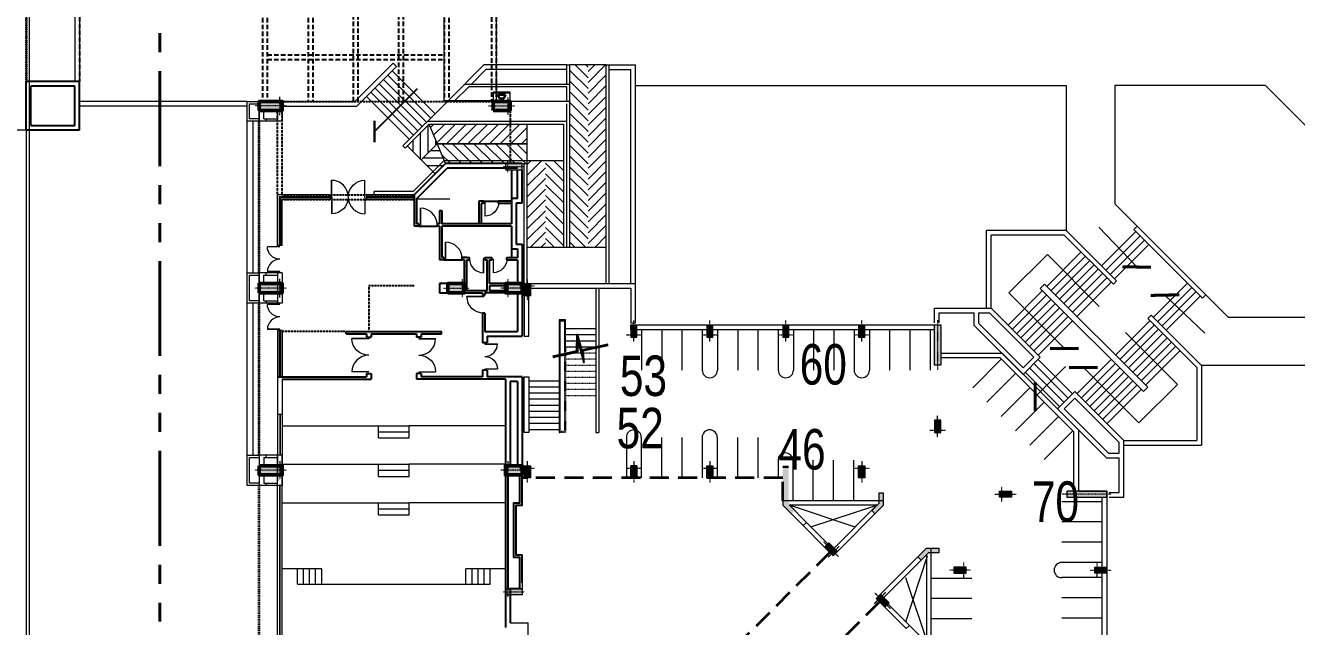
# Model space of a CAD drawing. Header units: inches. Extents: x 5542223 to 12533222, y 497239 to 5189502.
# Drawn here: x 6916582 to 6979341, y 2081830 to 2111526 of the extents above; entities that cross this region are included whole.
import ezdxf

# ---------------------------------------------------------------- set-up
doc = ezdxf.new("R2010")
doc.units = ezdxf.units.IN
doc.header["$MEASUREMENT"] = 0
for name, pattern in [('CENTER2', [1.125, 0.75, -0.125, 0.125, -0.125]), ('HIDDEN2', [0.1875, 0.125, -0.0625]), ('HIDDENX2', [0.75, 0.5, -0.25]), ('PHANTOM2', [1.25, 0.625, -0.125, 0.125, -0.125, 0.125, -0.125])]:
    doc.linetypes.add(name, pattern=pattern)
doc.layers.get('0').update_dxf_attribs({"color": 1})
for name, color, linetype, lineweight in [('C_Ele5', 7, 'Continuous', 20), ('DOOR', 7, 'Continuous', 9), ('parking', 7, 'Continuous', 13), ('PARKING NO TXT', 7, 'Continuous', 9), ('Phase-I', 253, 'Continuous', 13), ('Road', 7, 'Continuous', 15), ('Road_CStone', 8, 'Continuous', 15), ('ROW', 7, 'PHANTOM2', 40), ('S_COL', 7, 'Continuous', 9), ('S_elev5', 253, 'Continuous', 25), ('S_Glass', 7, 'Continuous', 13), ('S_GRID', 7, 'CENTER2', 9), ('S_Projection', 8, 'HIDDEN2', 35), ('S_Railling', 7, 'Continuous', 13), ('S_Road', 7, 'Continuous', 20), ('s_stair', 253, 'Continuous', 15), ('S_WALL', 7, 'Continuous', 15), ('S_WinCill', 7, 'Continuous', 13), ('SchLandscape', 7, 'Continuous', 13), ('SchSteps', 9, 'Continuous', 18), ('T_Line', 7, 'Continuous', 13), ('TL2', 253, 'Continuous', 25), ('WALL', 7, 'Continuous', 30)]:
    doc.layers.add(name, color=color, linetype=linetype, lineweight=lineweight)
doc.layers.add('C_Wall', color=7, linetype='Continuous', lineweight=25, true_color=0x46007b, plot=False)
doc.styles.add('Parking_txt', font='arial.ttf', dxfattribs={"width": 0.75})
doc.styles.add('shweta', font='arial.ttf')
doc.dimstyles.new('nitin', dxfattribs={"dimscale": 0, "dimtxt": 500, "dimasz": 250, "dimexe": 100, "dimexo": 50, "dimgap": 1, "dimtad": 1, "dimdec": 1, "dimzin": 0, "dimdsep": 46, "dimtxsty": 'shweta', "dimblk": 'ARCHTICK', "dimcen": 250, "dimdle": 100, "dimclrd": 256, "dimclre": 256, "dimclrt": 256, "dimadec": 1, "dimazin": 0, "dimtfac": 1, "dimtdec": 1, "dimtmove": 2, "dimatfit": 3, "dimldrblk": 'ARCHTICK', "dimfxl": 1, "dimlwd": -1, "dimlwe": -1, "dimarcsym": 0})

# ---------------------------------------------------------------- blocks, each defined once
blk = doc.blocks.new('link')
at = {"layer": 'Phase-I', "ltscale": 0.1}
blk.add_lwpolyline([(8635237, 4660352), (8637797, 4660352), (8637797, 4648836), (8635237, 4648836)], close=True, dxfattribs=at)
at = {"layer": 'S_Projection', "lineweight": 25, "ltscale": 1800}
for p, q in [((8626265, 4660352), (8626265, 4648802)), ((8626495, 4660352), (8626495, 4648802)), ((8628515, 4660352), (8628515, 4648802)), ((8628745, 4660352), (8628745, 4648802)), ((8630756, 4648802), (8630756, 4660352)), ((8630986, 4648802), (8630986, 4660352)), ((8632997, 4648802), (8632997, 4660352)), ((8633227, 4648802), (8633227, 4660352)), ((8635237, 4660352), (8635237, 4648802)), ((8635467, 4660352), (8635467, 4648802)), ((8637567, 4660386), (8637567, 4648836)), ((8637797, 4660386), (8637797, 4648836)), ((8626495, 4658289), (8635237, 4658289)), ((8626495, 4658059), (8635237, 4658059)), ((8626495, 4655891), (8635237, 4655891)), ((8626495, 4655661), (8635237, 4655661)), ((8626495, 4653493), (8635237, 4653493)), ((8626495, 4653263), (8635237, 4653263)), ((8626495, 4651095), (8635237, 4651095)), ((8626495, 4650865), (8635237, 4650865))]:
    blk.add_line(p, q, dxfattribs=at)
at = {"layer": 's_stair', "ltscale": 0.1}
blk.add_line((8635467, 4654577), (8635237, 4654577), dxfattribs=at)
blk = doc.blocks.new('col 900')
at = {"layer": 'S_COL', "ltscale": 15}
blk.add_hatch(color=256, dxfattribs=at).paths.add_polyline_path([(-150, -715), (150, -715), (150, 115), (-150, 115)])
at = {"layer": 'S_COL', "color": 6, "linetype": 'CENTER2', "ltscale": 0.1}
for p, q in [((-265, 0), (265, 0)), ((0, 225), (0, -830))]:
    blk.add_line(p, q, dxfattribs=at)
at = {"layer": 'S_COL', "ltscale": 15}
blk.add_lwpolyline([(-150, -715), (150, -715), (150, 115), (-150, 115)], close=True, dxfattribs=at)
blk = doc.blocks.new('COL 300x715')
at = {"layer": 'S_COL', "ltscale": 15}
blk.add_hatch(color=256, dxfattribs=at).paths.add_polyline_path([(485, 150), (-115, 150), (-115, -150), (485, -150)])
at = {"layer": 'S_COL', "color": 6, "linetype": 'CENTER2', "lineweight": 9, "ltscale": 0.1}
for p, q in [((-345, 0), (715, 0)), ((0, 380), (0, -380))]:
    blk.add_line(p, q, dxfattribs=at)
at = {"layer": 'S_COL', "ltscale": 15}
blk.add_lwpolyline([(485, 150), (-115, 150), (-115, -150), (485, -150)], close=True, dxfattribs=at)
blk = doc.blocks.new('COL450X830')
at = {"layer": 'S_COL', "ltscale": 15}
blk.add_hatch(color=256, dxfattribs=at).paths.add_polyline_path([(-225, -715), (225, -715), (225, 115), (-225, 115)])
at = {"layer": 'S_COL', "color": 0, "lineweight": 50, "ltscale": 15}
blk.add_lwpolyline([(-225, -715), (225, -715), (225, 115), (-225, 115)], close=True, dxfattribs=at)
at = {"layer": 'S_GRID', "color": 6, "lineweight": 9, "ltscale": 0.1}
blk.add_line((455, 0), (-455, 0), dxfattribs=at)
at = {"layer": 'S_GRID', "lineweight": 9, "ltscale": 0.1}
blk.add_line((0, -945), (0, 345), dxfattribs=at)
blk = doc.blocks.new('col450x2100')
at = {"layer": 'S_COL', "ltscale": 15}
blk.add_hatch(color=256, dxfattribs=at).paths.add_polyline_path([(992.5, 150), (992.5, -150), (-992.5, -150), (-992.5, 150)])
blk.add_lwpolyline([(992.5, 150), (992.5, -150), (-992.5, -150), (-992.5, 150)], close=True, dxfattribs=at)
at = {"layer": 'S_GRID', "ltscale": 0.1}
blk.add_line((1222.5, 0), (-1222.5, 0), dxfattribs=at)
blk = doc.blocks.new('Door')
for p, q in [((0, 0.458), (0, 0.444)), ((0, 0.458), (0.917, 0.458)), ((0, 0.444), (0.917, 0.444))]:
    blk.add_line(p, q)
blk.add_arc((0, 0.458), 0.917, 270, 360)
blk = doc.blocks.new('Col1130x450')
at = {"layer": 'S_COL', "ltscale": 15}
blk.add_hatch(color=256, dxfattribs=at).paths.add_polyline_path([(-1015, 225), (115, 225), (115, -225), (-1015, -225)])
at = {"layer": 'S_COL', "color": 0, "lineweight": 50, "ltscale": 15}
blk.add_lwpolyline([(-1015, 225), (115, 225), (115, -225), (-1015, -225)], close=True, dxfattribs=at)
at = {"layer": 'S_GRID', "color": 6, "ltscale": 0.1}
for p, q in [((345, 0), (-1245, 0)), ((0, 455), (0, -455))]:
    blk.add_line(p, q, dxfattribs=at)
blk = doc.blocks.new('A$C2D9B5C5D')
at = {"layer": 'SchSteps', "ltscale": 0.1}
for p, q in [((111, 300), (828, 300)), ((111, 70), (598, 70)), ((598, 70), (598, -1652)), ((828, 300), (828, -2498)), ((-2441, -4070), (-23, -1652)), ((-2116, -4070), (72, -1882)), ((-23, -1652), (598, -1652)), ((72, -1882), (598, -1882)), ((598, -1882), (598, -2403)), ((598, -2403), (-1592, -4593)), ((828, -2498), (-1592, -4918)), ((828, -2268), (4664, -2268)), ((828, -2498), (4434, -2498)), ((4434, -6104), (4434, -2498)), ((4664, -6199), (4664, -2268)), ((1271, -5449), (-426, -3752)), ((1483, -5237), (-214, -3540)), ((1696, -5025), (-1, -3327)), ((-4032, -5873), (-2335, -4176)), ((-3820, -6085), (-2123, -4388)), ((-1592, -4918), (-2441, -4070)), ((-2116, -4070), (-1592, -4593)), ((635, -6085), (-1062, -4388)), ((847, -5873), (-850, -4176)), ((1059, -5661), (-638, -3964)), ((-3608, -6297), (-1911, -4600)), ((-3396, -6509), (-1698, -4812)), ((-3289, -10010), (1802, -4918)), ((211, -6509), (-1486, -4812)), ((423, -6297), (-1274, -4600)), ((2014, -5131), (1802, -4918)), ((-3077, -10222), (2014, -5131)), ((3481, -5268), (920, -7829)), ((1696, -5449), (3393, -7146)), ((1908, -5237), (3605, -6934)), ((-4138, -5767), (-6556, -8185)), ((-4138, -6092), (-6326, -8280)), ((-3289, -6615), (-4138, -5767)), ((-3615, -6615), (-4138, -6092)), ((1059, -6085), (2756, -7782)), ((1271, -5873), (2968, -7570)), ((1483, -5661), (3181, -7358)), ((4434, -6104), (2014, -8525)), ((4664, -6199), (2176, -8687)), ((-5805, -8806), (-3615, -6615)), ((-5710, -9036), (-3289, -6615)), ((-1698, -8419), (-3396, -6722)), ((423, -6722), (2120, -8419)), ((635, -6509), (2332, -8206)), ((847, -6297), (2544, -7994)), ((-2335, -9055), (-4032, -7358)), ((-2123, -8843), (-3820, -7146)), ((-1911, -8631), (-3608, -6934)), ((-2971, -9691), (-4668, -7994)), ((-2759, -9479), (-4456, -7782)), ((-2547, -9267), (-4244, -7570)), ((2707, -8157), (4404, -9854)), ((2919, -7945), (4616, -9642)), ((-8508, -8318), (-8508, -9036)), ((-8278, -8318), (-8278, -8806)), ((-6556, -8185), (-6556, -8806)), ((-6326, -8280), (-6326, -8806)), ((-3183, -9904), (-4880, -8206)), ((-1486, -8631), (211, -10328)), ((2014, -8525), (2176, -8687)), ((2283, -8581), (3980, -10278)), ((2495, -8369), (4192, -10066)), ((-8508, -9036), (-5710, -9036)), ((-8278, -8806), (-6556, -8806)), ((-6326, -8806), (-5805, -8806)), ((-5940, -9036), (-5940, -12872)), ((-5710, -9036), (-5710, -12642)), ((-2939, -11689), (-379, -9128)), ((-2123, -9267), (-426, -10964)), ((-1911, -9055), (-214, -10752)), ((-1698, -8843), (-1, -10540)), ((-3077, -10222), (-3289, -10010)), ((-2759, -9904), (-1062, -11601)), ((-2547, -9691), (-850, -11388)), ((-2335, -9479), (-638, -11176)), ((1328, -12930), (4722, -9536)), ((1491, -13093), (4885, -9698)), ((4722, -9536), (4885, -9698)), ((-2971, -10116), (-1274, -11813)), ((-2104, -12642), (317, -10222)), ((-2009, -12872), (479, -10384)), ((317, -10222), (479, -10384)), ((373, -10490), (2070, -12187)), ((-263, -11127), (1434, -12824)), ((-51, -10915), (1646, -12612)), ((161, -10703), (1858, -12400)), ((-2009, -12872), (-5940, -12872)), ((-2104, -12642), (-5710, -12642)), ((1328, -12930), (1491, -13093))]:
    blk.add_line(p, q, dxfattribs=at)
for points in [[(-1160, -6109), (1581, -3369), (3481, -5268)], [(-3548, -4660), (-2050, -6158)], [(-2099, -7048), (-4839, -9789), (-2939, -11689)], [(2864, -9683), (4826, -7804)], [(1475, -11072), (-404, -13034)]]:
    blk.add_leader(points, dimstyle='nitin', override={"dimscale": 1, "dimasz": 1000, "dimtad": 0}, dxfattribs=at)
blk = doc.blocks.new('ACA_SLLS')
at = {"layer": 'S_COL'}
h = blk.add_hatch(color=256, dxfattribs=at)
h.paths.add_polyline_path([(15922, 24825), (15774, 24825), (15774, 24710), (15922, 24710)])
h.paths.add_polyline_path([(16074, 24825), (15922, 24825), (15922, 24710), (16074, 24710)])
for points in [[(16074, 24710), (15774, 24710), (15774, 22872), (16199, 22448), (16411, 22660), (16074, 22997)], [(20751, 23472), (20521, 23472), (20521, 22968), (20164, 22611), (20327, 22448), (20751, 22872)], [(23472, 20751), (23472, 20521), (22968, 20521), (22611, 20164), (22448, 20327), (22872, 20751)]]:
    blk.add_hatch(color=256, dxfattribs=at).paths.add_polyline_path(points)
at = {"layer": 's_stair', "ltscale": 0.1}
h = blk.add_hatch(dxfattribs=at)
h.set_pattern_fill('ANSI31', color=256, scale=3000, style=0)
h.set_pattern_definition([(315, (-5292562.4, -1999978.37), (-265.165043, -265.165043), [])])
h.paths.add_polyline_path([(6162, 35625), (5262, 35625), (5262, 40650), (6162, 40650)])
h.paths.add_polyline_path([(6162, 40650), (5262, 40650), (5262, 42150), (6162, 42150)])
h.paths.add_polyline_path([(6162, 42150), (5262, 42150), (5262, 44625), (6162, 44625)])
h = blk.add_hatch(dxfattribs=at)
h.set_pattern_fill('ANSI31', color=256, scale=3000, style=0)
h.set_pattern_definition([(225, (5304887.2, -1999978.37), (265.165043, -265.165043), [])])
h.paths.add_polyline_path([(6162, 35625), (7062, 35625), (7062, 40650), (6162, 40650)])
h.paths.add_polyline_path([(6162, 40650), (7062, 40650), (7062, 42150), (6162, 42150)])
h.paths.add_polyline_path([(6162, 42150), (7062, 42150), (7062, 44625), (6162, 44625)])
h = blk.add_hatch(dxfattribs=at)
h.set_pattern_fill('ANSI31', color=256, scale=3000, angle=45, style=0)
h.set_pattern_definition([(90, (-5311405.3, 2080229), (-375, -4e-14), [])])
h.paths.add_polyline_path([(-1690, 41700), (-2767, 40623), (-2078, 39934), (-1286, 40725)])
h = blk.add_hatch(dxfattribs=at)
h.set_pattern_fill('ANSI31', color=256, scale=3000, style=0)
h.set_pattern_definition([(45, (-5292562.4, 2080229), (-265.165043, 265.165043), [])])
h.paths.add_polyline_path([(3162, 41700), (-1690, 41700), (-1286, 40725), (3162, 40725)])
h = blk.add_hatch(dxfattribs=at)
h.set_pattern_fill('ANSI31', color=256, scale=3000, angle=135, style=0)
h.set_pattern_definition([(180, (-5311405.3, 2080229), (4e-14, -375), [])])
h.paths.add_polyline_path([(-1286, 40725), (-2078, 39934), (-1389, 39244), (-883, 39750)])
h = blk.add_hatch(dxfattribs=at)
h.set_pattern_fill('ANSI31', color=256, scale=3000, style=0)
h.set_pattern_definition([(225, (5300687.2, -2004703.36), (265.165043, -265.165043), [])])
h.paths.add_polyline_path([(3162, 35925), (4062, 35925), (4062, 37425), (3162, 37425)])
h.paths.add_polyline_path([(3162, 35625), (4062, 35625), (4062, 35925), (3162, 35925)])
h.paths.add_polyline_path([(3162, 37425), (4062, 37425), (4062, 39900), (3162, 39900)])
h = blk.add_hatch(dxfattribs=at)
h.set_pattern_fill('ANSI31', color=256, scale=3000, style=0)
h.set_pattern_definition([(315, (-5292562.4, -2004703.36), (-265.165043, -265.165043), [])])
h.paths.add_polyline_path([(4962, 35925), (4062, 35925), (4062, 37425), (4962, 37425)])
h.paths.add_polyline_path([(4962, 35625), (4062, 35625), (4062, 35925), (4962, 35925)])
h.paths.add_polyline_path([(4962, 37425), (4062, 37425), (4062, 39900), (4962, 39900)])
at = {"layer": 'C_Ele5', "ltscale": 0.25}
for p, q in [((-8938, 26800), (-4178, 26800)), ((-8938, 26800), (-4178, 26800)), ((-4178, 26800), (-2678, 26800)), ((-4178, 26200), (-4178, 26800)), ((-4178, 26800), (-2678, 26800)), ((-4178, 26200), (-4178, 26800)), ((-4178, 26500), (-2678, 26500)), ((-4178, 26500), (-2678, 26500)), ((2082, 26800), (-2678, 26800)), ((-2678, 26200), (-2678, 26800)), ((2082, 26800), (-2678, 26800)), ((-2678, 26200), (-2678, 26800)), ((-4178, 26200), (-2678, 26200)), ((-4178, 26200), (-2678, 26200)), ((-8938, 24900), (-4178, 24900)), ((-4178, 24900), (-2678, 24900)), ((-4178, 24300), (-4178, 24900)), ((-4178, 24600), (-2678, 24600)), ((2082, 24900), (-2678, 24900)), ((-2678, 24300), (-2678, 24900)), ((-4178, 24300), (-2678, 24300)), ((-8938, 23000), (-4178, 23000)), ((-4178, 22400), (-4178, 23000)), ((-4178, 23000), (-2678, 23000)), ((-4178, 22700), (-2678, 22700)), ((-2678, 22400), (-2678, 23000)), ((2082, 23000), (-2678, 23000)), ((-4178, 22400), (-2678, 22400)), ((-6988, 19730), (-8938, 19730)), ((-8188, 18980), (-8188, 19730)), ((-7888, 18980), (-7888, 19730)), ((-7588, 18980), (-7588, 19730)), ((-7288, 18980), (-7288, 19730)), ((-6988, 18980), (-6988, 19730)), ((2082, 19730), (132, 19730)), ((132, 18980), (132, 19730)), ((432, 18980), (432, 19730)), ((732, 18980), (732, 19730)), ((1032, 18980), (1032, 19730)), ((1332, 18980), (1332, 19730)), ((-8188, 18980), (1332, 18980))]:
    blk.add_line(p, q, dxfattribs=at)
at = {"layer": 'C_Wall', "ltscale": 0.25}
for p, q in [((-2418, 38215), (-883, 39750)), ((2912, 39750), (-883, 39750)), ((-2303, 38005), (-787, 39520)), ((2682, 39520), (-787, 39520)), ((2382, 39450), (2382, 36783)), ((2682, 38030), (2682, 39450)), ((2912, 37800), (2912, 39450)), ((-2418, 38215), (-2418, 36668)), ((-2303, 38005), (-2303, 36783)), ((767, 37898), (767, 36783)), ((882, 37783), (882, 36783)), ((2682, 38030), (2382, 38030)), ((2382, 38030), (2382, 37503)), ((2912, 37800), (2612, 37800)), ((2612, 37800), (2612, 35775)), ((-1173, 37438), (-1173, 36783)), ((-1058, 37438), (-1058, 36783)), ((-2188, 36783), (-2188, 36668)), ((-1288, 36783), (-1288, 36668)), ((-1173, 36668), (-1173, 34990)), ((-1058, 36668), (-1058, 35105)), ((2382, 36668), (2382, 35105)), ((2612, 35775), (2912, 35775)), ((2912, 35775), (2912, 35100)), ((2382, 35545), (2682, 35545)), ((2682, 35545), (2682, 35100)), ((2912, 35695), (2912, 33825)), ((2682, 34990), (2682, 33825)), ((952, 33375), (952, 33260)), ((2682, 33375), (1067, 33375)), ((1067, 33375), (1067, 33260)), ((2912, 33825), (2082, 33825)), ((2082, 33710), (2082, 33490)), ((2682, 33375), (2682, 31465)), ((2682, 33375), (2682, 31465)), ((2912, 33825), (2912, 31235)), ((1067, 33260), (952, 33260)), ((1067, 32360), (952, 32360)), ((952, 32360), (952, 30900)), ((1067, 32360), (1067, 31465)), ((-5783, 31465), (-1073, 31465)), ((-5783, 31350), (-5783, 31465)), ((-1073, 31350), (-1073, 31465)), ((1067, 31465), (2682, 31465)), ((-5783, 31350), (-4783, 31350)), ((-4783, 31350), (-4783, 31184)), ((-4783, 31184), (-4553, 31184)), ((-4553, 31350), (-2303, 31350)), ((-4553, 31350), (-4553, 31184)), ((-2303, 31350), (-2303, 31184)), ((-2073, 31184), (-2303, 31184)), ((-2073, 31350), (-2073, 31184)), ((-2073, 31350), (-1073, 31350)), ((1182, 30900), (952, 30900)), ((1182, 31235), (2912, 31235)), ((1182, 31235), (1182, 30900)), ((952, 29550), (952, 29215)), ((1182, 29550), (952, 29550)), ((952, 29550), (952, 29215)), ((1182, 29550), (1182, 29215)), ((1182, 29550), (1182, 29215)), ((-9168, 29215), (-4783, 29215)), ((-9168, 29215), (-4783, 29215)), ((-8938, 29100), (-4553, 29100)), ((-8938, 29100), (-4553, 29100)), ((-4783, 29384), (-4783, 29215)), ((-4783, 29384), (-4783, 29215)), ((-4783, 29384), (-4553, 29384)), ((-4553, 29384), (-4553, 29100)), ((-4553, 29384), (-4553, 29100)), ((-2303, 29384), (-2303, 29100)), ((-2303, 29384), (-2303, 29100)), ((-2073, 29384), (-2303, 29384)), ((2082, 29100), (-2303, 29100)), ((2082, 29100), (-2303, 29100)), ((-2073, 29384), (-2073, 29215)), ((-2073, 29384), (-2073, 29215)), ((952, 29215), (-2073, 29215)), ((952, 29215), (-2073, 29215)), ((2082, 29215), (1182, 29215)), ((2912, 29215), (1182, 29215)), ((2082, 29100), (2082, 16835)), ((2082, 29100), (2082, 17065)), ((2312, 28985), (2312, 24825)), ((2682, 28985), (2312, 28985)), ((2682, 28985), (2682, 24825)), ((2912, 29215), (2912, 24825)), ((2312, 24825), (2682, 24825)), ((2912, 24825), (2912, 24375)), ((2912, 24375), (2312, 24375)), ((2312, 18750), (2312, 17065)), ((2312, 18750), (2312, 17065))]:
    blk.add_line(p, q, dxfattribs=at)
at = {"layer": 'C_Wall', "ltscale": 15}
for p, q in [((997, 37898), (767, 37898)), ((997, 37783), (882, 37783)), ((997, 37783), (997, 37898)), ((2382, 37898), (1747, 37898)), ((1747, 37783), (1747, 37898)), ((2382, 37783), (1747, 37783)), ((-1173, 37438), (-1058, 37438)), ((-2188, 36668), (-2418, 36668)), ((-2188, 36783), (-2303, 36783)), ((-1173, 36783), (-1288, 36783)), ((-1173, 36668), (-1288, 36668)), ((2382, 36783), (-1058, 36783)), ((2382, 36668), (-1058, 36668)), ((-953, 34990), (-1173, 34990)), ((-953, 35105), (-1058, 35105)), ((-953, 34990), (-953, 35105)), ((177, 35105), (-53, 35105)), ((-53, 34990), (-53, 35105)), ((62, 34990), (-53, 34990)), ((62, 33825), (62, 34990)), ((177, 35105), (312, 35105)), ((177, 33490), (177, 34990)), ((177, 34990), (312, 34990)), ((312, 34990), (312, 35105)), ((1062, 34990), (1062, 35105)), ((1062, 35105), (1407, 35105)), ((1062, 34990), (1177, 34990)), ((1177, 33490), (1177, 34990)), ((1292, 33825), (1292, 34990)), ((1292, 34990), (1407, 34990)), ((1407, 34990), (1407, 35105)), ((2157, 34990), (2157, 35105)), ((2157, 35105), (2682, 35105)), ((2157, 34990), (2682, 34990)), ((-1173, 33825), (-1173, 33375)), ((62, 33825), (-1173, 33825)), ((-1173, 33375), (952, 33375)), ((177, 33490), (1177, 33490)), ((2082, 33825), (1292, 33825)), ((2082, 33710), (1292, 33710)), ((1292, 33710), (1292, 33490)), ((1292, 33490), (2082, 33490))]:
    blk.add_line(p, q, dxfattribs=at)
at = {"layer": 'C_Wall', "ltscale": 0.25}
for points in [[(2198, 24381), (2198, 18756), (2798, 18756), (2798, 20293), (2498, 20293), (2498, 22996), (2798, 22996), (2798, 24381), (2198, 24381)], [(2912, 19050), (2912, 20402), (2612, 20402), (2612, 22875), (2912, 22875), (2912, 24375)]]:
    blk.add_lwpolyline(points, dxfattribs=at)
at = {"layer": 'S_COL'}
for points in [[(20751, 23472), (20521, 23472), (20521, 22968), (20164, 22611), (20327, 22448), (20751, 22872)], [(23472, 20751), (23472, 20521), (22968, 20521), (22611, 20164), (22448, 20327), (22872, 20751)]]:
    blk.add_lwpolyline(points, close=True, dxfattribs=at)
at = {"layer": 'S_elev5', "ltscale": 15}
for p, q in [((997, 37898), (1745, 37898)), ((-2188, 36668), (-1288, 36668)), ((-953, 34990), (-53, 34990))]:
    blk.add_line(p, q, dxfattribs=at)
at = {"layer": 'S_elev5', "ltscale": 0.1}
for points in [[(4429, 30239), (5610, 30500), (5632, 31311), (5884, 30378), (5876, 30556), (7150, 30834)], [(4439, 30190), (5659, 30459), (5673, 30969), (5956, 29921), (5928, 30516), (7161, 30785)]]:
    blk.add_lwpolyline(points, dxfattribs=at)
at = {"layer": 'S_Glass', "ltscale": 15}
for p, q in [((-9083, 38130), (-6578, 38130)), ((-9083, 38130), (-9083, 35700)), ((-9023, 38070), (-6578, 38070)), ((-9023, 38070), (-9023, 35700)), ((-4778, 38130), (-2418, 38130)), ((-4778, 38070), (-2418, 38070)), ((-9083, 31500), (-9083, 29215)), ((-9023, 31500), (-9023, 29215)), ((-9063, 27350), (-9063, 25350)), ((-9043, 27350), (-9043, 25350)), ((-9063, 16350), (-9063, 23850)), ((-9043, 16350), (-9043, 23850))]:
    blk.add_line(p, q, dxfattribs=at)
at = {"layer": 'S_Projection', "color": 7, "lineweight": 25, "ltscale": 2}
for p, q in [((-8938, 42825), (1490, 42825)), ((-9168, 38215), (-9168, 42375)), ((-8938, 38215), (-8938, 42375)), ((2312, 42600), (2312, 39750)), ((-8938, 38215), (-2418, 38215)), ((-8938, 37985), (-2418, 37985)), ((-2418, 33715), (-4668, 33715)), ((-4668, 33715), (-4668, 31465)), ((-5783, 31465), (-8938, 31465))]:
    blk.add_line(p, q, dxfattribs=at)
at = {"layer": 'S_Projection'}
for p, q in [((-10068, 34345), (-10068, 41845)), ((-10068, 25350), (-10068, 32850)), ((-10068, 16350), (-10068, 23850))]:
    blk.add_line(p, q, dxfattribs=at)
at = {"layer": 'S_Projection', "ltscale": 7500}
for p, q in [((18100, 20547), (13328, 15775)), ((20547, 18100), (15775, 13328))]:
    blk.add_line(p, q, dxfattribs=at)
blk.add_lwpolyline([(15774, 23100), (15774, 24225), (2912, 24225)], dxfattribs=at)
at = {"layer": 'S_Railling', "ltscale": 15}
for p, q in [((-5345, 42825), (-3460, 44710)), ((-3298, 44548), (-3460, 44710)), ((-744, 42859), (1023, 44625)), ((5112, 44625), (1023, 44625)), ((5112, 44625), (5262, 44625)), ((5112, 43662), (5112, 44625)), ((5262, 35625), (5262, 44625)), ((7062, 33825), (7062, 44625)), ((7062, 44625), (7212, 44625)), ((7212, 33825), (7212, 44625)), ((7212, 44625), (8502, 44625)), ((8502, 33825), (8502, 44625)), ((-5250, 42595), (-3298, 44548)), ((384, 43662), (1118, 44395)), ((5112, 44395), (1118, 44395)), ((7212, 44395), (8272, 44395)), ((8272, 33825), (8272, 44395)), ((-464, 42814), (269, 43547)), ((5262, 43662), (62, 43662)), ((5112, 43547), (269, 43547)), ((5112, 42814), (5112, 43547)), ((-8938, 42825), (-5345, 42825)), ((-2980, 40623), (-744, 42859)), ((5262, 42814), (-789, 42814)), ((5112, 35625), (5112, 42699)), ((-8938, 42595), (-5250, 42595)), ((-2873, 40517), (-1690, 41700)), ((-1752, 41850), (5112, 41850)), ((-1690, 41700), (4962, 41700)), ((4962, 35625), (4962, 41700)), ((-2873, 40517), (-2980, 40623)), ((-2480, 38365), (-945, 39900)), ((-945, 39900), (3162, 39900)), ((2912, 39750), (3012, 39750)), ((3012, 33825), (3012, 39750)), ((3162, 33825), (3162, 39900)), ((-2480, 38365), (-4403, 38365)), ((-4403, 38215), (-4403, 38365)), ((6542, 33595), (6542, 26475)), ((6692, 33595), (6692, 26475)), ((3012, 33225), (3012, 31235)), ((3242, 31235), (3242, 33225)), ((3012, 31235), (3242, 31235)), ((6542, 26475), (6692, 26475)), ((2312, 18750), (2312, 17065)), ((2312, 18750), (2312, 17065))]:
    blk.add_line(p, q, dxfattribs=at)
for points in [[(5042, 30675), (5042, 32035), (4742, 32035), (4742, 26475), (4792, 26475), (4792, 31985), (4992, 31985), (4992, 30664)], [(3012, 29215), (3242, 29215), (3242, 26475), (3012, 26475), (3012, 29215)]]:
    blk.add_lwpolyline(points, dxfattribs=at)
at = {"layer": 'S_Railling', "linetype": 'HIDDENX2', "ltscale": 0.15}
for points in [[(4992, 30664), (4992, 26525)], [(5042, 30675), (5042, 26475)], [(4992, 26525), (4792, 26525)], [(5042, 26475), (4792, 26475)]]:
    blk.add_lwpolyline(points, dxfattribs=at)
at = {"layer": 'S_Road', "ltscale": 0.1}
for p, q in [((1182, 29550), (952, 29550)), ((-4783, 29384), (-4553, 29384)), ((-2073, 29384), (-2303, 29384))]:
    blk.add_line(p, q, dxfattribs=at)
for points in [[(-10668, 42825), (-10068, 42825), (-10068, 41850), (-10668, 41850)], [(-10668, 34350), (-10068, 34350), (-10068, 32850), (-10668, 32850)], [(-10553, 34235), (-10068, 34235), (-10068, 32965), (-10553, 32965)], [(-10668, 25350), (-10068, 25350), (-10068, 23850), (-10668, 23850)], [(-10553, 25235), (-10068, 25235), (-10068, 23965), (-10553, 23965)]]:
    blk.add_lwpolyline(points, close=True, dxfattribs=at)
for points in [[(-10068, 41965), (-10553, 41965), (-10553, 42710), (-10068, 42710)], [(-10668, 24080), (-10668, 25350), (-10068, 25350), (-10068, 24080)], [(-10553, 24080), (-10553, 25235), (-10068, 25235), (-10068, 24080)]]:
    blk.add_lwpolyline(points, dxfattribs=at)
at = {"layer": 's_stair', "ltscale": 0.1}
for p, q in [((7062, 44625), (5262, 44625)), ((-10668, 34350), (-10668, 41850)), ((-10368, 34350), (-10368, 41850)), ((-10068, 25350), (-10068, 41850)), ((-883, 39750), (-1680, 41700)), ((3162, 39900), (3162, 41700)), ((-2767, 40623), (-1389, 39244)), ((-2078, 39934), (-1286, 40725)), ((3162, 40725), (-1286, 40725)), ((-1069, 40199), (-620, 39750)), ((-1064, 40725), (-89, 39750)), ((-534, 40725), (441, 39750)), ((-4, 40725), (971, 39750)), ((527, 40725), (1502, 39750)), ((1057, 40725), (2032, 39750)), ((1587, 40725), (2562, 39750)), ((2118, 40725), (3093, 39750)), ((2648, 40725), (3162, 40211)), ((3012, 39750), (3162, 39750)), ((3162, 39900), (4962, 39900)), ((3162, 35625), (7062, 35625)), ((-10668, 24080), (-10668, 32850)), ((-10368, 25350), (-10368, 32850))]:
    blk.add_line(p, q, dxfattribs=at)
at = {"layer": 's_stair', "ltscale": 15}
for p, q in [((-1601, 42002), (-3722, 44123)), ((-1389, 42214), (-3510, 44336)), ((-2237, 41366), (-4358, 43487)), ((-2025, 41578), (-4146, 43699)), ((-1813, 41790), (-3934, 43911)), ((-2661, 40941), (-4783, 43063)), ((-2449, 41154), (-4570, 43275)), ((6542, 31585), (5042, 31585)), ((6542, 31285), (5042, 31285)), ((6542, 30985), (5042, 30985)), ((6542, 30685), (5042, 30685)), ((3242, 29025), (4742, 29025)), ((3242, 28725), (4742, 28725)), ((3242, 28425), (4742, 28425)), ((3242, 28125), (4742, 28125)), ((3242, 27825), (4742, 27825)), ((3242, 27525), (4742, 27525)), ((3242, 27225), (4742, 27225)), ((3242, 26925), (4742, 26925)), ((3242, 26625), (4742, 26625))]:
    blk.add_line(p, q, dxfattribs=at)
at = {"layer": 's_stair', "linetype": 'HIDDENX2', "ltscale": 0.15}
for p, q in [((6542, 30385), (5042, 30385)), ((6542, 30085), (5042, 30085)), ((6542, 29785), (5042, 29785)), ((6542, 29485), (5042, 29485)), ((6542, 29185), (5042, 29185)), ((6542, 28885), (5042, 28885)), ((6542, 28585), (5042, 28585)), ((6542, 28285), (5042, 28285))]:
    blk.add_line(p, q, dxfattribs=at)
at = {"layer": 's_stair', "ltscale": 0.1}
blk.add_lwpolyline([(-2078, 39934), (-1286, 40725), (3162, 40725)], dxfattribs=at)
at = {"layer": 'S_WALL'}
for p, q in [((-10068, 41850), (-10068, 42825)), ((-9723, 42825), (-10068, 42825)), ((-8938, 42825), (-9723, 42825)), ((-9838, 41965), (-9838, 42375)), ((-9838, 42375), (-9168, 42375)), ((-9168, 42375), (-9168, 41850)), ((-9723, 41850), (-10068, 41850)), ((-9838, 41965), (-9723, 41965)), ((-8938, 41850), (-9168, 41850)), ((-10068, 32850), (-10068, 34350)), ((-9723, 34350), (-10068, 34350)), ((-9838, 34235), (-9723, 34235)), ((-9838, 33825), (-9838, 34235)), ((-8938, 34350), (-9168, 34350)), ((-9168, 34350), (-9168, 32850)), ((-9838, 32965), (-9838, 33375)), ((-9723, 32850), (-10068, 32850)), ((-9838, 32965), (-9723, 32965)), ((-8938, 32850), (-9168, 32850)), ((-8938, 27350), (-9168, 27350)), ((-10068, 25350), (-10068, 23850)), ((-9723, 25350), (-10068, 25350)), ((-9838, 25235), (-9723, 25235)), ((-9838, 25235), (-9838, 24825)), ((-9168, 23850), (-9168, 25350)), ((-8938, 25350), (-9168, 25350)), ((-9723, 23850), (-10068, 23850)), ((-9838, 24375), (-9838, 23965)), ((-9838, 23965), (-9723, 23965)), ((-8938, 23850), (-9168, 23850))]:
    blk.add_line(p, q, dxfattribs=at)
at = {"layer": 'S_WALL', "ltscale": 0.5}
for p, q in [((-8938, 42825), (-8938, 41850)), ((1482, 43270), (1482, 42855)), ((2312, 42855), (2312, 43270)), ((-8938, 34350), (-8938, 32850)), ((-9168, 29215), (-9168, 27350)), ((-8938, 29100), (-8938, 27350)), ((-9168, 25350), (-9168, 24080)), ((-8938, 23850), (-8938, 25350)), ((-8938, 25350), (-8938, 23850))]:
    blk.add_line(p, q, dxfattribs=at)
at = {"layer": 'S_WALL', "ltscale": 15}
for p, q in [((-9723, 41965), (-9723, 41850)), ((-9723, 34235), (-9723, 34350)), ((3012, 33825), (8502, 33825)), ((3312, 33825), (8502, 33825)), ((3312, 33595), (8272, 33595)), ((3312, 33595), (8272, 33595)), ((-9723, 32965), (-9723, 32850)), ((-9723, 25235), (-9723, 25350)), ((8573, 24825), (8275, 24825)), ((-9723, 23965), (-9723, 23850)), ((2082, 24375), (2082, 24110)), ((2912, 24375), (2082, 24375)), ((2912, 24225), (2912, 24375)), ((15774, 23102), (15774, 22872)), ((15774, 23102), (20751, 23102)), ((15775, 22872), (16779, 21868)), ((20426, 22872), (16100, 22872)), ((16100, 22872), (16942, 22031)), ((20751, 22872), (18263, 20384)), ((20426, 22872), (18263, 20709)), ((20751, 22872), (20751, 23102)), ((16942, 22031), (16779, 21868)), ((18001, 20971), (17838, 20808)), ((17838, 20808), (18263, 20384)), ((18002, 20970), (17840, 20807)), ((18001, 20971), (18263, 20709)), ((22872, 20751), (20384, 18263)), ((22872, 20751), (23102, 20751)), ((23102, 15774), (23102, 20751)), ((22872, 20426), (20709, 18263)), ((22872, 20426), (22872, 16100)), ((2082, 19050), (2082, 18750)), ((2912, 19050), (2912, 18750)), ((2912, 18750), (2082, 18750)), ((20808, 17838), (20384, 18263)), ((20971, 18001), (20709, 18263)), ((20970, 18002), (20807, 17839)), ((20971, 18001), (20808, 17838)), ((2312, 17065), (3212, 17065)), ((2312, 17065), (3212, 17065)), ((3212, 15450), (3212, 17065)), ((22031, 16941), (21868, 16779)), ((22872, 16100), (22031, 16941))]:
    blk.add_line(p, q, dxfattribs=at)
for points in [[(8272, 33595), (8272, 31880), (8502, 31880), (8502, 33825)], [(23272, 31545), (23272, 31545), (8272, 31545), (8272, 31780), (23572, 31780), (23572, 30380), (26601, 30380), (30380, 26601), (30380, 23572), (31780, 23572), (31780, 8502)], [(30150, 23572), (30150, 23572), (30150, 26506), (26506, 30150), (23572, 30150)], [(27825, 8502), (31545, 8502), (31545, 23272), (31545, 23272)]]:
    blk.add_lwpolyline(points, dxfattribs=at)
at = {"layer": 'S_WinCill', "ltscale": 15}
for p, q in [((-9168, 42825), (-9723, 42825)), ((-9723, 41965), (-9168, 41965)), ((-9168, 41850), (-9723, 41850)), ((-9168, 35700), (-9168, 38215)), ((-6578, 38215), (-9168, 38215)), ((-8938, 35700), (-8938, 37985)), ((-6578, 37985), (-8938, 37985)), ((-6578, 38215), (-6578, 37985)), ((-4778, 38215), (-4778, 37985)), ((-2418, 38215), (-4778, 38215)), ((-2418, 37985), (-4778, 37985)), ((-8938, 35700), (-9168, 35700)), ((-9168, 34350), (-9723, 34350)), ((-9723, 34235), (-9168, 34235)), ((-9723, 32965), (-9168, 32965)), ((-9168, 32850), (-9723, 32850)), ((-9168, 31500), (-9168, 29215)), ((-9168, 31500), (-9168, 29215)), ((-8938, 31500), (-9168, 31500)), ((-8938, 31500), (-8938, 29215)), ((-8938, 31500), (-8938, 29215)), ((-9168, 27350), (-9168, 25350)), ((-8938, 27350), (-8938, 25350)), ((-9168, 25350), (-9723, 25350)), ((-9723, 25235), (-9168, 25235)), ((-9723, 23965), (-9168, 23965)), ((-9168, 23850), (-9723, 23850)), ((-9168, 16350), (-9168, 23850)), ((-8938, 16350), (-8938, 23850)), ((19344, 21791), (16100, 22872)), ((17163, 21809), (20426, 22872)), ((16942, 22031), (18002, 20970)), ((16779, 21868), (17840, 20807)), ((21853, 17119), (22917, 20381)), ((21836, 19300), (22917, 16055)), ((21868, 16779), (20807, 17839)), ((22031, 16941), (20970, 18002))]:
    blk.add_line(p, q, dxfattribs=at)
at = {"layer": 'T_Line', "ltscale": 15}
blk.add_line((-2303, 38005), (-668, 38005), dxfattribs=at)
at = {"layer": 'WALL', "ltscale": 1000}
for p, q in [((2312, 43270), (1482, 43270)), ((2312, 42855), (1482, 42855))]:
    blk.add_line(p, q, dxfattribs=at)
at = {"layer": 'WALL', "ltscale": 0.1}
for p, q in [((1797, 42970), (1712, 43155)), ((1712, 43155), (2082, 43155)), ((1797, 42970), (1997, 42970)), ((1997, 42970), (2082, 43155))]:
    blk.add_line(p, q, dxfattribs=at)
at = {"layer": 'DOOR', "ltscale": 0.1}
for p, xscale, yscale, zscale, rotation in [((-6090, 38100), 900, 900, 900, 89.99999999976285), ((-5265, 38100), -900, 900, 900, 270), ((-6090, 38100), -900, 900, 900, 90.00000000023718), ((-5265, 38100), 900, 900, 900, 270.0000000002372), ((1404, 37840), -750, 750, 750, 90), ((-1700, 36725), 900, 900, 900, 90), ((-465, 35048), 900, 900, 900, 90), ((-9053, 34716), 675, 675, 675, 180), ((656, 35048), 750, 750, 750, 270), ((1814, 35048), -750, 750, 750, 90), ((-9053, 31866), 675, 675, 675, 180), ((-4668, 29871), 900, 900, 900, 180), ((-4668, 29871), 900, 900, 900, 180), ((-2188, 29871), -900, 900, 900, 180), ((-2188, 29871), -900, 900, 900, 180), ((1067, 29916), -675, 675, 675, 180), ((1067, 29916), -675, 675, 675, 180)]:
    blk.add_blockref('Door', p, dxfattribs=dict(at, xscale=xscale, yscale=yscale, zscale=zscale, rotation=rotation))
for p, xscale, yscale, zscale in [((-9053, 35335), -675, 675, 675), ((-9053, 32485), -675, 675, 675), ((1010, 32773), -900, 900, 900), ((-4668, 30696), -900, 900, 900), ((-2188, 30696), 900, 900, 900), ((1067, 30535), 675, 675, 675)]:
    blk.add_blockref('Door', p, dxfattribs=dict(at, xscale=xscale, yscale=yscale, zscale=zscale))
at = {"layer": 'S_COL', "ltscale": 15, "xscale": -1, "rotation": 180}
blk.add_blockref('Col1130x450', (-9053, 42600), dxfattribs=at)
at = {"layer": 'S_COL', "xscale": -1}
for name, p, rotation in [('COL450X830', (2197, 42600), 269.9999913021809), ('COL450X830', (-53, 33600), 269.9999913021809), ('COL 300x715', (3162, 33710), 90.00000869781903), ('COL 300x715', (3162, 24710), 90.00000869781903), ('COL 300x715', (8422, 24710), 90.00000869781903), ('COL 300x715', (12172, 24710), 90.00000869781903), ('COL 300x715', (19672, 24710), 90.00000869781903), ('COL 300x715', (26590, 23422), 180), ('COL 300x715', (18289, 20570), 315), ('COL 300x715', (31290, 19672), 180), ('col 900', (2197, 18600), 90)]:
    blk.add_blockref(name, p, dxfattribs=dict(at, rotation=rotation))
at = {"layer": 'S_COL'}
for name, p, rotation in [('col 900', (2197, 39600), 90), ('COL450X830', (2197, 33600), 89.99999130218099), ('COL450X830', (2197, 33600), 90.00000869781903), ('COL 300x715', (8422, 31290), 90.00000869781903), ('COL 300x715', (12172, 31290), 90.00000869781903), ('COL 300x715', (15922, 31290), 90.00000869781903), ('COL 300x715', (19672, 31290), 90.00000869781903), ('COL 300x715', (23422, 26590), 90), ('COL450X830', (2197, 24600), 89.99999130218099), ('COL 300x715', (24710, 19672), 180), ('COL 300x715', (20570, 18289), 315), ('COL 300x715', (20571, 18287), 315)]:
    blk.add_blockref(name, p, dxfattribs=dict(at, rotation=rotation))
at = {"layer": 'S_COL', "color": 7, "ltscale": 15, "xscale": -1, "rotation": 180}
blk.add_blockref('Col1130x450', (-9053, 33600), dxfattribs=at)
at = {"layer": 'S_COL', "color": 7, "ltscale": 15}
blk.add_blockref('Col1130x450', (-9053, 24600), dxfattribs=at)
at = {"layer": 'WALL', "rotation": 90}
blk.add_blockref('col450x2100', (23422, 30788), dxfattribs=at)
at = {"layer": 'WALL', "xscale": -1, "rotation": 180}
blk.add_blockref('col450x2100', (30788, 23422), dxfattribs=at)
at = {"layer": 'S_elev5', "ltscale": 0.1}
blk.add_leader([(-4384, 41340), (-2262, 43462)], dimstyle='nitin', override={"dimscale": 1, "dimasz": 750, "dimtad": 0}, dxfattribs=at)

msp = doc.modelspace()

# ---------------------------------------------------------------- linework, layer by layer
msp.add_circle((6864263.374, 1819279.277), 1322040.52)
at = {"layer": 'parking'}
for p, q in [((6946997.364, 2096493.804), (6946997.364, 2094493.804)), ((6947997.364, 2096493.804), (6947997.364, 2094493.804)), ((6948997.364, 2096493.804), (6948997.364, 2094493.804)), ((6949997.364, 2096493.804), (6949997.364, 2094493.804)), ((6950747.364, 2096493.804), (6950747.364, 2094493.804)), ((6951747.364, 2096493.804), (6951747.364, 2094493.804)), ((6952747.364, 2096493.804), (6952747.364, 2094493.804)), ((6953747.364, 2096493.804), (6953747.364, 2094493.804)), ((6954497.364, 2096493.804), (6954497.364, 2094493.804)), ((6955497.364, 2096493.804), (6955497.364, 2094493.804)), ((6956497.364, 2096493.804), (6956497.364, 2094493.804)), ((6957497.364, 2096493.804), (6957497.364, 2094493.804)), ((6958247.364, 2096493.804), (6958247.364, 2094493.804)), ((6959247.364, 2096493.804), (6959247.364, 2094493.804)), ((6960247.364, 2096493.804), (6960247.364, 2094493.804)), ((6961247.364, 2096493.804), (6961247.364, 2094493.804)), ((6964763.245, 2095040.066), (6963349.032, 2093625.852)), ((6965470.352, 2094332.959), (6964056.139, 2092918.746)), ((6966177.459, 2093625.852), (6964763.245, 2092211.639)), ((6966884.566, 2092918.746), (6965470.352, 2091504.532)), ((6967591.672, 2092211.639), (6966177.459, 2090797.425)), ((6946251.292, 2091173.804), (6946251.292, 2089173.804)), ((6946990.335, 2091173.804), (6946990.335, 2089173.804)), ((6947990.335, 2091173.804), (6947990.335, 2089173.804)), ((6948990.335, 2091173.804), (6948990.335, 2089173.804)), ((6949990.335, 2091173.804), (6949990.335, 2089173.804)), ((6950740.335, 2091173.804), (6950740.335, 2089173.804)), ((6951740.335, 2091173.804), (6951740.335, 2089173.804)), ((6952740.335, 2091173.804), (6952740.335, 2089173.804)), ((6968298.779, 2091504.532), (6966884.566, 2090090.318)), ((6953740.335, 2090050.855), (6953740.335, 2089173.804)), ((6954463.004, 2090050.855), (6954463.004, 2088050.855)), ((6955463.004, 2090050.855), (6955463.004, 2088050.855)), ((6956463.004, 2090050.855), (6956463.004, 2088050.855)), ((6957463.004, 2090050.855), (6957463.004, 2088050.855)), ((6969743.804, 2087997.471), (6967743.804, 2087997.446)), ((6969743.817, 2086997.471), (6967743.817, 2086997.446)), ((6969743.829, 2085997.471), (6967743.829, 2085997.446)), ((6969743.842, 2084997.471), (6967743.842, 2084997.446)), ((6963300.903, 2084213.03), (6961300.903, 2084213.004)), ((6969743.851, 2084247.471), (6967743.851, 2084247.446)), ((6963300.916, 2083213.03), (6961300.916, 2083213.004)), ((6969743.864, 2083247.471), (6967743.864, 2083247.446)), ((6963300.929, 2082213.03), (6961300.929, 2082213.004)), ((6969743.877, 2082247.471), (6967743.877, 2082247.446))]:
    msp.add_line(p, q, dxfattribs=at)
for centre, radius, start, end in [((6950372.364, 2094493.804), 375, 180, 0), ((6954122.364, 2094493.804), 375, 180, 0), ((6957872.364, 2094493.804), 375, 180, 0), ((6946620.813, 2091173.804), 369.522, 0, 180), ((6950365.335, 2091173.804), 375, 0, 180), ((6954101.67, 2090050.855), 361.334, 0, 180), ((6967743.847, 2084622.446), 375, 90.0007224, 270.0007224)]:
    msp.add_arc(centre, radius, start, end, dxfattribs=at)
at = {"layer": 'PARKING NO TXT'}
for p, q in [((6927530.815, 2107773.804), (6919252.133, 2107773.804)), ((6927530.815, 2107543.804), (6919252.133, 2107543.804))]:
    msp.add_line(p, q, dxfattribs=at)
at = {"layer": 'Road', "ltscale": 6000}
msp.add_line((6916622.133, 2173257.199), (6916622.133, 2076448.206), dxfattribs=at)
at = {"layer": 'Road'}
msp.add_line((6916622.133, 2106357.201), (6909872.133, 2106357.201), dxfattribs=at)
at = {"layer": 'Road_CStone', "ltscale": 6000}
msp.add_line((6916772.133, 2173257.199), (6916772.133, 2076448.206), dxfattribs=at)
at = {"layer": 'ROW', "ltscale": 7500}
msp.add_line((6923222.133, 2076448.206), (6923222.133, 2176864.83), dxfattribs=at)
at = {"layer": 'S_Projection'}
msp.add_line((6916622.133, 2118357.198), (6916622.133, 2108757.201), dxfattribs=at)
at = {"layer": 'S_Projection', "color": 7, "lineweight": 25, "ltscale": 1800}
msp.add_line((6919252.133, 2118357.198), (6919252.133, 2108757.201), dxfattribs=at)
at = {"layer": 'S_Road', "ltscale": 50}
for p, q in [((6919022.133, 2118357.198), (6919022.133, 2108757.201)), ((6919252.133, 2118357.198), (6919252.133, 2108757.201))]:
    msp.add_line(p, q, dxfattribs=at)
at = {"layer": 'SchLandscape', "ltscale": 0.1}
for points in [[(6946700.952, 2098773.716), (6946700.105, 2108557.199), (6967969.487, 2108557.199), (6967969.487, 2101393.11)], [(6974863.324, 2098218.655), (6975962.426, 2097119.553), (6981807.133, 2097119.553), (6981807.133, 2104548.322), (6977798.255, 2108557.199), (6970369.487, 2108557.199), (6970369.487, 2102712.492), (6971468.589, 2101613.39)], [(6972023.874, 2067260.538), (6982837.133, 2067260.538), (6982837.133, 2094719.553), (6974642.421, 2094719.553)]]:
    msp.add_lwpolyline(points, dxfattribs=at)
at = {"layer": 'TL2', "ltscale": 15}
for p, q in [((6919252.133, 2108757.201), (6916622.133, 2108757.201)), ((6916622.133, 2106357.201), (6916622.133, 2108757.201)), ((6919252.133, 2106357.201), (6919252.133, 2108757.201)), ((6916852.133, 2106587.201), (6916852.133, 2108527.201)), ((6919022.133, 2108527.201), (6916852.133, 2108527.201)), ((6919022.133, 2106587.201), (6919022.133, 2108527.201)), ((6919252.133, 2106357.201), (6916622.133, 2106357.201)), ((6916852.133, 2106587.201), (6919022.133, 2106587.201))]:
    msp.add_line(p, q, dxfattribs=at)

# ---------------------------------------------------------------- block references
at = {"layer": 'S_elev5', "color": 5}
msp.add_blockref('link', (-1697976.285, -2541027.964), dxfattribs=at)
at = {"layer": 'S_WALL'}
msp.add_blockref('ACA_SLLS', (6938198.416, 2064948.482), dxfattribs=at)
at = {"layer": 'SchSteps', "ltscale": 0.1, "xscale": -1, "rotation": 180}
msp.add_blockref('A$C2D9B5C5D', (6969978.027, 2088520.794), dxfattribs=at)

# ---------------------------------------------------------------- texts
at = {"layer": 'PARKING NO TXT', "style": 'Parking_txt', "width": 0.75}
for s, p in [('60', (6954808.251, 2093784.806)), ('53', (6945929.056, 2093219.766)), ('52', (6945767.616, 2090636.727)), ('46', (6953758.892, 2089587.368)), ('70', (6966270.486, 2087004.329))]:
    msp.add_text(s, height=2000, dxfattribs=at).set_placement(p)

doc.saveas('drawing.dxf')
